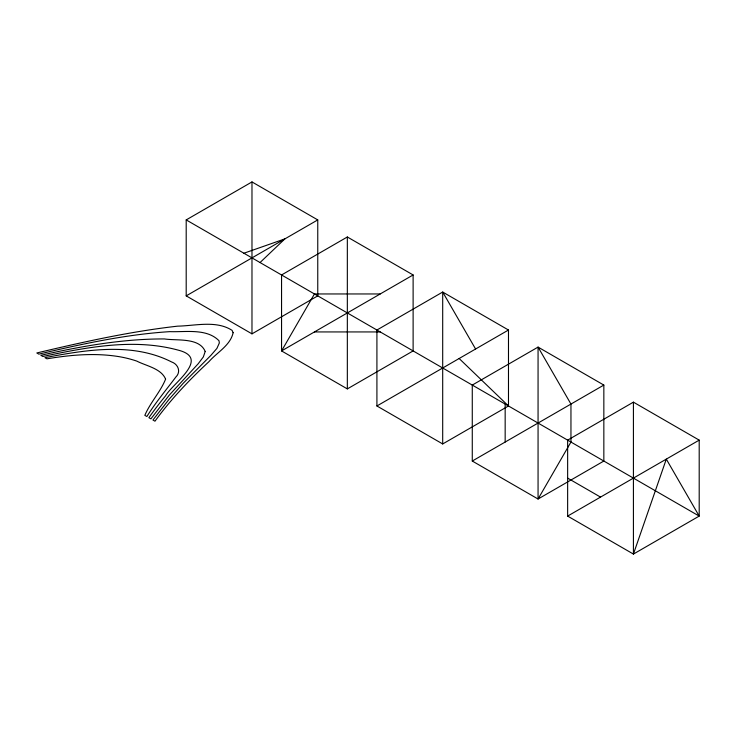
<?xml version="1.0" encoding="UTF-8"?>
<svg xmlns="http://www.w3.org/2000/svg" width="736" height="736" viewBox="0 0 736 736"><rect width="100%" height="100%" fill="white"/><g stroke="black" fill="none" stroke-linecap="round" stroke-linejoin="round"><path stroke-width="1.1" d="M260.047 262.55L284.869 238.896L243.901 253.23M186.199 219.908L251.979 181.93L317.759 219.908L317.759 295.872L251.979 333.85L186.199 295.872L186.199 219.908L699.2 516.092L699.2 440.128L633.42 402.15L567.64 440.128L567.64 516.092L633.42 554.07L699.2 516.092L666.31 459.126L633.42 554.07L633.42 402.15M186.199 295.872L317.759 219.908M347.337 236.983L281.557 274.96L281.557 350.925L347.337 388.902L413.117 350.925L413.117 274.96L347.337 236.983L347.337 388.902M413.117 274.96L281.557 350.925L314.447 293.958L380.227 293.958M376.915 405.978L508.484 330.022L508.484 405.978L442.695 443.955L376.915 405.978L376.915 330.022L442.695 292.045L508.484 330.022M472.273 461.04L603.842 385.075L603.842 461.04L538.062 499.017L472.273 461.04L472.273 385.075L538.062 347.098L603.842 385.075M567.64 516.092L699.2 440.128M314.447 331.936L380.227 331.936M567.64 478.115L600.53 497.104M459.144 358.506L508.484 405.978M475.585 349.011L442.695 292.045L442.695 443.955M505.163 404.064L505.163 442.042M251.979 181.93L251.979 333.85M233.119 332.7C230.442 345.414 216.973 352.406 208.923 361.689C189.299 379.942 170.724 399.455 154.974 421.194L152.95 420.026L168.802 399.62L183.393 383.079L210.901 355.359L216.927 348.386L219.337 342.994L219.006 340.74C206.678 328.192 185.831 332.221 169.823 331.642C125.497 334.438 81.954 344.016 38.824 354.136L36.8 352.967C83.315 341.955 130.125 331.485 177.689 326.149C195.39 325.79 216.255 320.142 232.088 330.354L233.119 332.7M205.206 351.468L203.338 356.942L198.214 363.731L169.298 395.112L150.917 418.858L148.893 417.689A685.142 395.563 0 0 1 165.499 395.904C172.767 383.189 210.91 358.358 178.094 350.106C133.75 338.045 86.866 347.291 42.881 356.482L40.848 355.304C81.402 346.224 122.71 338.799 164.404 338.937C176.888 340.897 199.281 337.244 205.206 351.468M165.6 379.123C160.411 391.966 150.3 402.472 144.836 415.343L146.869 416.512C155.508 402.684 165.968 390.144 175.766 377.145C181.286 371.901 178.195 364.127 171.497 361.9C132.425 342.028 86.094 349.867 44.905 357.65L46.938 358.818C70.886 354.853 95.542 352.682 119.637 356.748A78.32 45.218 0 0 1 136.758 361.091C146.271 365.967 161.212 368.488 165.6 379.123M570.952 442.042L538.062 499.017L538.062 347.098L570.952 404.064L570.952 442.042"/></g></svg>
